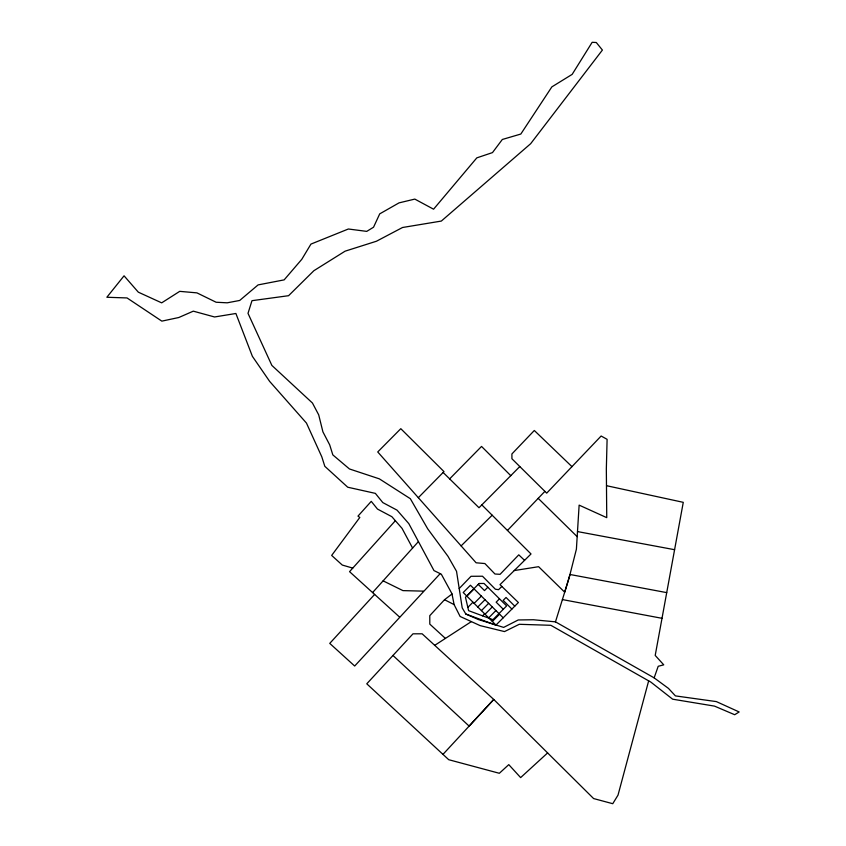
<?xml version="1.0" encoding="UTF-8"?>
<svg xmlns="http://www.w3.org/2000/svg" width="846" height="846" viewBox="0 0 846 846"><rect width="100%" height="100%" fill="white"/><g stroke="black" fill="none" stroke-linecap="round" stroke-linejoin="round"><path stroke-width="1.27" d="M648.66 680.85L618.014 795.134L612.758 803.7L593.606 798.561L493.757 699.462L422.133 633.802L412.985 633.823L366.773 683.801L448.729 759.708L499.341 773.286L508.784 764.636L520.639 777.601L547.616 752.919M555.473 621.852L533.414 619.748L518.238 619.959L503.656 627.404L478.54 619.589L465.797 614.016L462.202 607.862L456.533 571.314L447.999 556.33L427.727 528.877L410.331 498.696L379.336 478.847L349.451 468.959L332.827 454.894L329.697 444.869L322.908 431.841L318.699 414.847L312.449 403.024L271.862 365.409L248.005 313.337L251.981 300.679L288.581 295.698L313.887 270.699L345.094 251.177L376.438 241.237L402.527 227.5L441.326 221.07L530.643 143.714L602.405 50.051L596.293 42.512L592.158 42.3L572.16 74.374L551.856 86.884L520.819 134.049L502.323 139.474L492.488 152.597L476.816 157.864L433.575 209.195L414.815 199.096L399.016 202.881L379.717 213.869L373.541 227.214L366.741 231.381L348.362 229.002L310.947 244.092L301.81 259.288L284.15 279.878L258.104 284.901L239.704 300.457L227.204 302.815L216.121 302.244L196.949 292.875L179.722 291.352L161.671 302.857L138.31 292.166L124.055 275.817L106.85 297.263L127.037 297.94L161.84 321.131L178.792 317.514L193.3 311.159L214.567 316.975L235.886 313.485L252.383 356.325L269.631 381.377L306.474 423.095L321.818 456.861L324.811 466.305L347.717 487.211L375.37 493.377L382.804 502.587L397.049 510.159L408.819 523.642L433.977 570.585L441.305 574.191L451.976 593.776L454.101 604.594L460.118 616.47L480.137 625.617L504.502 631.581L519.275 624.295L550.841 625.3L650.817 682.077L672.633 699.187L714.5 706.114L734.677 714.722L739.15 711.962L716.361 701.598L675.425 695.898L668.488 688.411L654.148 677.868L555.473 621.852L569.03 578.241L576.401 549.17L579.129 505.125L606.751 517.657L606.339 468.959L607.1 439.328L601.136 436.018L546.696 493.144L511.925 458.765L511.904 453.953L534.312 430.487L571.959 466.643M654.148 677.868L658.209 666.288L663.75 664.84L655.206 655.428L683.272 502.334L606.529 485.699M395.357 520.713L349.557 571.663L399.555 617.051M372.578 592.57L418.432 541.577M374.619 594.421L329.75 643.394L354.675 666.024L440.184 573.641M452.018 594.008L444.52 599.719L429.779 615.666L429.8 624.115L445.408 638.423M442.966 754.389L493.757 699.462L469.128 726.101L392.967 655.46M507.463 530.463L544.845 491.399M459.198 588.541L471.021 576.295L482.495 576.221L495.375 589.228L498.558 589.683L501.847 586.437M418.326 497.691L443.981 471.603L400.803 428.689L377.739 451.954L476.108 562.791L484.895 563.552L494.973 574.011L500.092 574.318L518.778 554.839L524.562 560.348M519.782 466.569L479.005 507.737L449.649 478.878L481.543 446.434L510.773 475.664M466.823 596.166L474.088 588.858L470.45 585.242L463.217 592.517L495.978 625.078L518.397 602.521L500.007 584.649L531.013 553.961L481.829 504.882M467.827 607.375L472.935 602.246M487.835 587.251L484.504 590.593L478.254 584.385M474.098 603.41L481.363 596.092L503.211 617.802M477.779 606.994L485.012 599.708M481.416 610.611L488.65 603.325M482.569 615.846L484.578 613.815M499.478 598.82L496.158 602.172L503.296 609.268M485.054 614.228L492.287 606.942M488.692 617.844L495.925 610.558M492.34 621.461L499.574 614.175M461.112 545.892L492.182 515.214M434.728 645.339L471.359 621.609M514.241 570.564L538.606 566.693L564.694 592.2L569.982 574.487L666.722 592.623M423.307 591.132L402.918 590.614L383.111 580.853M577.49 531.574L674.59 549.699M562.4 599.581L662.016 618.31M352.761 568.089L342.292 565.065L331.664 555.431L359.814 517.456L357.974 516.123L371.257 501.35L377.475 509.059L391.857 516.695L402.019 528.338L412.594 548.071M465.797 614.016L495.904 625.152M444.52 599.719L454.101 604.594M538.193 498.347L577.173 536.65M443.135 472.459L449.649 478.878M514.78 606.148L506.045 597.466L503.159 600.374L511.893 609.057M474.056 588.89L481.342 596.123M479.132 583.497L465.469 597.244L468.599 610.675L492.954 619.674L506.627 605.916L484.028 583.465L479.132 583.497"/></g></svg>
